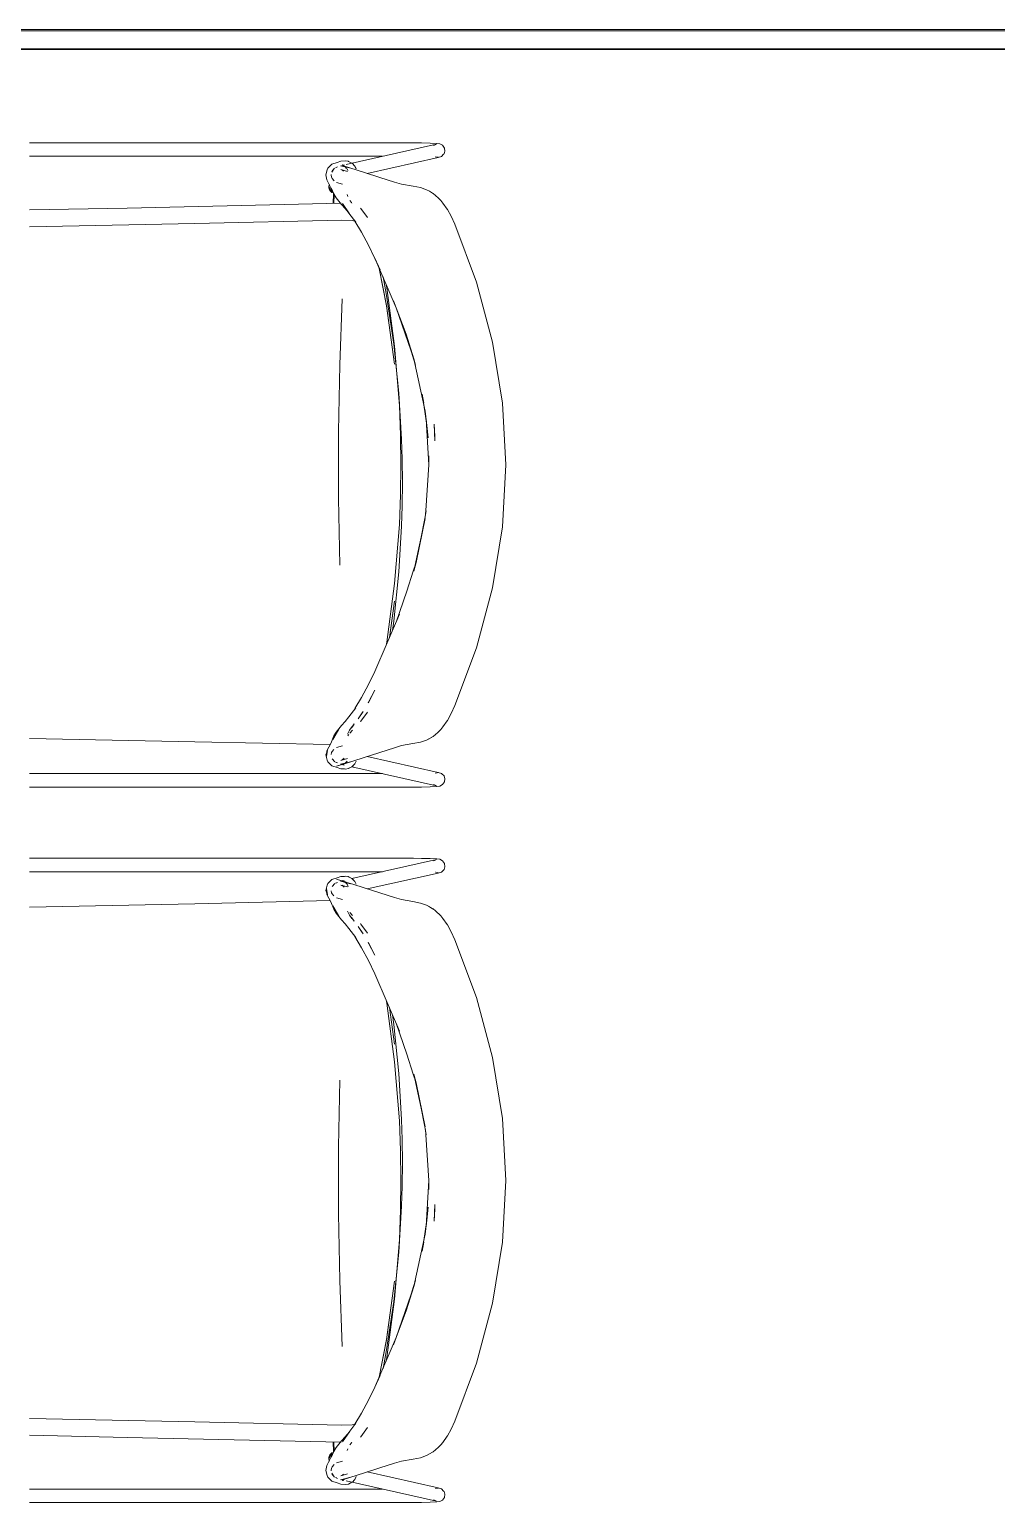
# Model space of a CAD drawing. Header units: millimetres. Extents: x 90978 to 295199, y -4084 to 97293.
# Drawn here: x 228000 to 228782, y 24186 to 25377 of the extents above; entities that cross this region are included whole.
import ezdxf

# ---------------------------------------------------------------- set-up
doc = ezdxf.new("R2010")
doc.units = ezdxf.units.MM
doc.header["$MEASUREMENT"] = 0
for name, color, linetype, lineweight in [('CSM-STL-XX-ZZ-M3-A-XXXX-00001_detached _19_04_21__rvt-1-Level 0$0$A-WALL', 7, 'CONTINUOUS', 9), ('CSM-STL-XX-ZZ-M3-A-XXXX-00001_detached _19_04_21__rvt-1-Level 0$0$I-WALL', 7, 'CONTINUOUS', 9), ('G-IMPT', 8, 'CONTINUOUS', 9), ('I-FURN', 8, 'CONTINUOUS', 9)]:
    doc.layers.add(name, color=color, linetype=linetype, lineweight=lineweight)

msp = doc.modelspace()

# ---------------------------------------------------------------- linework, layer by layer
at = {"layer": 'CSM-STL-XX-ZZ-M3-A-XXXX-00001_detached _19_04_21__rvt-1-Level 0$0$A-WALL'}
for p, q in [((230698.3, 25377.2), (223988.7, 25377.2)), ((230698.3, 25376.2), (223988.7, 25376.2))]:
    msp.add_line(p, q, dxfattribs=at)
at = {"layer": 'CSM-STL-XX-ZZ-M3-A-XXXX-00001_detached _19_04_21__rvt-1-Level 0$0$I-WALL', "lineweight": 30}
msp.add_line((223988.7, 25361.2), (230698.3, 25361.2), dxfattribs=at)
at = {"layer": 'G-IMPT'}
for p, q in [((227999.9, 25285.6), (228310.4, 25285.6)), ((228255.9, 25268.1), (228328.8, 25284.5)), ((228316.7, 25285.6), (228310.4, 25285.6)), ((228316.7, 25285.6), (228323.9, 25285.4)), ((228323.9, 25285.4), (228329.1, 25285.1)), ((228328.8, 25284.5), (228326.7, 25283.5)), ((228326.9, 25283.7), (228326.7, 25283.5)), ((228329.1, 25285.1), (228331.5, 25284.8)), ((228331.5, 25284.8), (228333.9, 25283.6)), ((228333.9, 25283.6), (228335.4, 25281.4)), ((228335.7, 25278.8), (228335.4, 25281.4)), ((227999.9, 25274.7), (228285.3, 25274.7)), ((228244.2, 25268.4), (228241.1, 25265.2)), ((228244.2, 25268.4), (228248.5, 25269.8)), ((228251.7, 25270.8), (228248.5, 25269.8)), ((228251.7, 25270.8), (228255.7, 25271)), ((228257.4, 25270.7), (228255.7, 25271)), ((228257.4, 25270.7), (228257.7, 25270.6)), ((228257.7, 25270.6), (228260.6, 25269.2)), ((228260.9, 25269), (228260.6, 25269.2)), ((228260.9, 25269), (228262.7, 25267.1)), ((228330.4, 25273.7), (228272.8, 25260.8)), ((228328.1, 25274.4), (228330.6, 25273.9)), ((228328.3, 25274.3), (228330.6, 25273.9)), ((228330.4, 25273.7), (228332.9, 25274.5)), ((228334.7, 25276.3), (228332.9, 25274.5)), ((228332.9, 25274.5), (228333.2, 25274.8)), ((228334.7, 25276.3), (228335, 25276.6)), ((228335.7, 25278.8), (228335, 25276.6)), ((228240.6, 25263.8), (228239.5, 25259.6)), ((228240.3, 25255.6), (228239.5, 25259.6)), ((228241.1, 25265.2), (228240.6, 25263.8)), ((228243.7, 25259.9), (228243.8, 25259.3)), ((228244.2, 25257.3), (228243.8, 25259.3)), ((228245.4, 25263.4), (228244.2, 25261.8)), ((228244.2, 25261.8), (228245, 25262.9)), ((228244.5, 25256.8), (228244.2, 25257.3)), ((228244.4, 25262.4), (228246.6, 25265)), ((228244.5, 25256.8), (228246.2, 25254.9)), ((228245.4, 25263.4), (228245, 25262.9)), ((228248.9, 25266.1), (228247.2, 25265.3)), ((228248.4, 25265.8), (228247.2, 25265.3)), ((228258.9, 25265.4), (228251.4, 25267.1)), ((228251.4, 25267.1), (228259.6, 25265.1)), ((228251.5, 25264), (228253.6, 25263)), ((228251.5, 25264), (228257, 25262.4)), ((228252.4, 25267.3), (228254.4, 25267.8)), ((228256, 25266.2), (228252.8, 25267.7)), ((228254.9, 25266.4), (228252.8, 25267.7)), ((228253.8, 25262.7), (228252.8, 25263.7)), ((228252.8, 25263.7), (228253.6, 25263)), ((228253.8, 25262.7), (228253.2, 25263.4)), ((228256, 25266.2), (228253.7, 25267)), ((228253.7, 25267), (228259.6, 25265.1)), ((228254.9, 25266.4), (228256.3, 25264.9)), ((228257.3, 25263.2), (228256.6, 25264.6)), ((228258.9, 25265.4), (228270.7, 25261.5)), ((228263.9, 25264.7), (228262.7, 25267.1)), ((228262.8, 25266.9), (228262.7, 25267.1)), ((228263.9, 25264.6), (228262.7, 25267.1)), ((228262.8, 25266.9), (228263.9, 25264.6)), ((228263.9, 25264.7), (228263.9, 25264.6)), ((228270.7, 25261.5), (228283.1, 25257.6)), ((228283.1, 25257.6), (228295.1, 25253.8)), ((228240.3, 25255.6), (228244.7, 25247.1)), ((228245.9, 25244.3), (228243.7, 25249.1)), ((228243.7, 25249.1), (228244.7, 25247.1)), ((228245.4, 25236.6), (228245.7, 25244.7)), ((228246.3, 25254.8), (228246.2, 25254.9)), ((228248.1, 25253.5), (228252.9, 25252.2)), ((228300.7, 25252.1), (228295.1, 25253.8)), ((228310, 25250.5), (228300.7, 25252.1)), ((228310, 25250.5), (228316, 25249.4)), ((228320.9, 25247.6), (228316, 25249.4)), ((228320.9, 25247.6), (228323.2, 25246.4)), ((228325.8, 25244.9), (228323.2, 25246.4)), ((228326.2, 25244.6), (228325.8, 25244.9)), ((228326.2, 25244.6), (228328.1, 25243.1)), ((227999.9, 25231.3), (228078.9, 25232.9)), ((228251.8, 25236.8), (228078.9, 25232.9)), ((228246.1, 25243.9), (228245.8, 25237.7)), ((228246.1, 25243.9), (228245.8, 25236.6)), ((228245.9, 25244.3), (228247.9, 25241.2)), ((228247.9, 25241.2), (228252.2, 25235.8)), ((228255.1, 25232.6), (228252.2, 25235.8)), ((228253, 25236.6), (228258.1, 25228.8)), ((228253, 25236.6), (228258.6, 25228.3)), ((228255.1, 25232.6), (228258.6, 25228.3)), ((228257.3, 25242.2), (228256.7, 25243.7)), ((228259, 25239), (228260.1, 25237.4)), ((228260.5, 25236.8), (228260.1, 25237.4)), ((228267.5, 25232.9), (228267.8, 25232.4)), ((228328.1, 25243.1), (228330.6, 25240.9)), ((228330.6, 25240.9), (228332.4, 25239)), ((228334.1, 25236.9), (228332.4, 25239)), ((228337.5, 25232.1), (228334.1, 25236.9)), ((228252.4, 25223.1), (228133.5, 25220.4)), ((228260.7, 25222.7), (228252.4, 25223.1)), ((228258.1, 25228.8), (228263.6, 25221.5)), ((228263.6, 25222), (228260.7, 25222.7)), ((228268.4, 25213.3), (228263, 25222.2)), ((228263.6, 25221.5), (228263, 25222.2)), ((228267.8, 25232.4), (228273.1, 25225.1)), ((228337.5, 25232.1), (228337.7, 25231.8)), ((228340.9, 25226.2), (228337.7, 25231.8)), ((228343.7, 25219.8), (228340.9, 25226.2)), ((227999.9, 25217.7), (228133.5, 25220.4)), ((228273.9, 25202.8), (228268.4, 25213.3)), ((228361.3, 25172.9), (228343.7, 25219.8)), ((228273.9, 25202.8), (228279.1, 25192.2)), ((228283.3, 25182.9), (228279.1, 25192.2)), ((228283.3, 25182.9), (228279.2, 25192.3)), ((228296.4, 25152.3), (228279.2, 25192.3)), ((228282.7, 25184.2), (228288.4, 25154)), ((228288.5, 25153.9), (228282.7, 25184.1)), ((228288.6, 25162.1), (228285.7, 25177.2)), ((228288.7, 25168.4), (228288.3, 25170.5)), ((228288.6, 25162.1), (228294.5, 25122.9)), ((228295.1, 25121.1), (228288.7, 25168.4)), ((228374.3, 25124.5), (228361.3, 25172.9)), ((228252.8, 25159.4), (228250.7, 25106.1)), ((228294.9, 25106.7), (228288.4, 25154)), ((228288.5, 25153.9), (228294.9, 25106.7)), ((228294.2, 25158), (228296.4, 25152.3)), ((228294.2, 25158), (228296.4, 25152.3)), ((228296.4, 25152.3), (228310.5, 25111.1)), ((228296.4, 25152.3), (228304.4, 25130.8)), ((228296.4, 25152.3), (228304.4, 25130.8)), ((228310.5, 25111.1), (228304.4, 25130.8)), ((228304.4, 25130.8), (228310.4, 25111.1)), ((228294.5, 25122.9), (228298.6, 25083.2)), ((228298.9, 25073.3), (228295.1, 25121.1)), ((228374.3, 25124.5), (228382.4, 25075.1)), ((228249.7, 25052.2), (228250.7, 25106.1)), ((228311.9, 25105.9), (228310.4, 25111.1)), ((228319.8, 25068.6), (228310.5, 25111.1)), ((228310.5, 25111.1), (228311.9, 25105.9)), ((228298.6, 25083.2), (228300.7, 25046.1)), ((228317.3, 25082.4), (228318.6, 25075.2)), ((228317.3, 25082.4), (228319.4, 25068.3)), ((228298.9, 25073.3), (228299.9, 25049.3)), ((228319.4, 25068.3), (228321.1, 25057.2)), ((228319.8, 25068.6), (228322.2, 25047)), ((228319.8, 25068.6), (228321.1, 25057.2)), ((228385, 25025.2), (228382.4, 25075.1)), ((228322.8, 25025.2), (228320.5, 25062.2)), ((228320.5, 25062.2), (228321.1, 25057.2)), ((228322.2, 25047), (228321.1, 25057.2)), ((228327.6, 25048.1), (228327, 25058.3)), ((228327, 25058.3), (228327.7, 25044.7)), ((228249.7, 25052.2), (228249.7, 24998.2)), ((228299.9, 25049.3), (228300.2, 25025.2)), ((228300.7, 25046.1), (228301.1, 25029.8)), ((228322.8, 25025.2), (228322.7, 25032.6)), ((228322.8, 25025.2), (228322.7, 25032.6)), ((228300.2, 25025.2), (228299.9, 25001.1)), ((228301.1, 25029.8), (228301.5, 25011)), ((228320.4, 24988.3), (228322.8, 25025.2)), ((228385, 25025.2), (228382.4, 24975.3)), ((228301.1, 24992.1), (228301.5, 25011)), ((228250.7, 24944.3), (228249.7, 24998.2)), ((228298.9, 24977.1), (228299.9, 25001.1)), ((228301.1, 24992.1), (228300.7, 24975.8)), ((228320.5, 24988.2), (228319.4, 24981.9)), ((228320.4, 24988.3), (228319.9, 24982.9)), ((228320.5, 24988.2), (228320.1, 24984.8)), ((228295.1, 24929.3), (228298.9, 24977.1)), ((228298.6, 24938.8), (228300.7, 24975.8)), ((228310.5, 24939.3), (228319.8, 24981.8)), ((228319.4, 24981.9), (228312.4, 24946.4)), ((228312.4, 24946.4), (228319.8, 24981.8)), ((228374.3, 24925.9), (228382.4, 24975.3)), ((228298.6, 24938.8), (228294.5, 24899)), ((228305, 24923.2), (228310.2, 24939.4)), ((228312.4, 24946.4), (228310.2, 24939.4)), ((228310.5, 24939.3), (228312.4, 24946.4)), ((228295.1, 24929.3), (228288.7, 24882)), ((228305, 24923.2), (228296.4, 24898.1)), ((228361.3, 24877.5), (228374.3, 24925.9)), ((228290.9, 24885.6), (228294.9, 24915.2)), ((228290.9, 24885.5), (228294.9, 24915.2)), ((228279.1, 24858.2), (228299, 24904.6)), ((228296.4, 24898.1), (228299, 24904.6)), ((228293.4, 24891.4), (228294.5, 24899)), ((228288.7, 24882), (228288.2, 24879.3)), ((228361.3, 24877.5), (228343.8, 24830.7)), ((228279.1, 24858.2), (228273.9, 24847.6)), ((228273.9, 24847.6), (228268.4, 24837.1)), ((228273.6, 24832.8), (228279.1, 24843.2)), ((228279.1, 24843.2), (228274.1, 24833.7)), ((228258.1, 24821.6), (228263.6, 24828.9)), ((228263, 24828.2), (228268.4, 24837.1)), ((228263, 24828.2), (228263.6, 24828.9)), ((228273.6, 24832.8), (228274.1, 24833.7)), ((228343.8, 24830.7), (228340.9, 24824.2)), ((228252.2, 24814.6), (228255.1, 24817.8)), ((228258.1, 24821.6), (228255.1, 24817.8)), ((228260.3, 24812.7), (228262.4, 24815.8)), ((228262, 24815.2), (228262.4, 24815.8)), ((228265.6, 24820), (228269.6, 24825.9)), ((228265.6, 24820), (228268.3, 24824)), ((228267.5, 24817.5), (228267.8, 24818)), ((228273.1, 24825.3), (228267.8, 24818)), ((228269.6, 24825.9), (228268.3, 24824)), ((228334.1, 24813.5), (228337.5, 24818.3)), ((228337.7, 24818.6), (228337.5, 24818.3)), ((228337.7, 24818.6), (228340.9, 24824.2)), ((228133.5, 24801.5), (227999.9, 24804.2)), ((228245.9, 24806.1), (228243.4, 24800)), ((228250, 24811.6), (228245.2, 24803.3)), ((228247.7, 24807.9), (228245.2, 24803.3)), ((228245.9, 24806.1), (228247.9, 24809.2)), ((228247.7, 24807.9), (228250, 24811.6)), ((228247.9, 24809.2), (228252.2, 24814.6)), ((228257.1, 24807.7), (228259, 24811.4)), ((228258.7, 24810.9), (228257.1, 24807.7)), ((228258, 24807.3), (228257.2, 24806.1)), ((228258.7, 24810.9), (228260.5, 24813.6)), ((228258.7, 24810.9), (228260.1, 24813)), ((228258.7, 24810.9), (228259, 24811.4)), ((228258.8, 24808.5), (228261, 24810.9)), ((228260.1, 24813), (228260.5, 24813.6)), ((228262, 24815.2), (228260.3, 24812.7)), ((228326.2, 24805.8), (228320.9, 24802.8)), ((228323.2, 24804), (228320.9, 24802.8)), ((228321.9, 24803.4), (228326.2, 24805.8)), ((228325.8, 24805.5), (228323.2, 24804)), ((228326.2, 24805.8), (228325.8, 24805.5)), ((228326.2, 24805.8), (228328.1, 24807.3)), ((228328.1, 24807.3), (228330, 24809)), ((228330.6, 24809.5), (228330, 24809)), ((228330.6, 24809.5), (228332.4, 24811.4)), ((228334.1, 24813.5), (228332.4, 24811.4)), ((228242.9, 24799.1), (228133.5, 24801.5)), ((228239.5, 24790.8), (228240.7, 24794.4)), ((228239.9, 24789.4), (228240.7, 24794.4)), ((228239.9, 24789.4), (228240.4, 24794)), ((228240.4, 24794), (228243.4, 24800)), ((228243.9, 24791.1), (228244, 24792.7)), ((228244.5, 24793.6), (228244, 24792.7)), ((228244.5, 24793.6), (228246, 24795.3)), ((228248.1, 24796.8), (228252.9, 24798.2)), ((228283.1, 24792.8), (228262, 24786)), ((228295.1, 24796.6), (228283.1, 24792.8)), ((228300.7, 24798.3), (228295.1, 24796.6)), ((228300.7, 24798.3), (228309.9, 24799.9)), ((228309.9, 24799.9), (228316, 24801)), ((228316, 24801), (228320.9, 24802.8)), ((228321.9, 24803.4), (228320.9, 24802.8)), ((228239.5, 24790.8), (228240.6, 24786.6)), ((228240.6, 24786.6), (228241.1, 24785.2)), ((228241.1, 24785.2), (228244.2, 24782)), ((228248.5, 24780.6), (228244.2, 24782)), ((228244.7, 24787.6), (228246.7, 24785.3)), ((228248.4, 24784.6), (228247.2, 24785)), ((228247.2, 24785), (228248.8, 24784.3)), ((228248.1, 24781.8), (228256, 24784.2)), ((228248.1, 24781.8), (228253.7, 24783.4)), ((228248.5, 24780.6), (228251.7, 24779.6)), ((228251.4, 24783.3), (228259.5, 24785.3)), ((228251.4, 24783.3), (228258.3, 24785)), ((228251.5, 24786.4), (228257, 24788)), ((228251.5, 24786.4), (228253.9, 24787.7)), ((228254.4, 24782.6), (228252.5, 24783.1)), ((228252.8, 24786.7), (228254.2, 24788.1)), ((228252.8, 24786.7), (228253.9, 24787.7)), ((228252.8, 24782.7), (228256, 24784.2)), ((228252.8, 24782.7), (228254.9, 24784)), ((228254.2, 24788.1), (228253.3, 24787.1)), ((228253.7, 24783.4), (228262, 24786)), ((228254.9, 24784), (228256.6, 24785.8)), ((228257.4, 24779.7), (228260.9, 24781.4)), ((228257.4, 24779.7), (228260.6, 24781.2)), ((228260.9, 24781.4), (228257.7, 24779.8)), ((228259.5, 24785.3), (228258.3, 24785)), ((228260.6, 24781.2), (228262.7, 24783.3)), ((228262.4, 24783), (228260.6, 24781.2)), ((228260.9, 24781.4), (228260.6, 24781.2)), ((228328.8, 24765.9), (228260.6, 24781.2)), ((228262.4, 24783), (228260.9, 24781.4)), ((228262.8, 24783.5), (228262.7, 24783.3)), ((228263.9, 24785.7), (228262.8, 24783.5)), ((228263.9, 24785.7), (228263.9, 24785.8)), ((228273, 24789.6), (228330.4, 24776.7)), ((228285.3, 24775.7), (227999.9, 24775.7)), ((228251.7, 24779.6), (228254.5, 24779.5)), ((228254.5, 24779.5), (228255.7, 24779.4)), ((228257.4, 24779.7), (228255.7, 24779.4)), ((228257.4, 24779.7), (228257.7, 24779.8)), ((228328.1, 24776), (228330.6, 24776.5)), ((228328.3, 24776.1), (228330.6, 24776.5)), ((228330.4, 24776.7), (228332.9, 24775.9)), ((228332.9, 24775.9), (228333.2, 24775.6)), ((228335, 24773.8), (228333.2, 24775.6)), ((228333.9, 24766.8), (228335.4, 24769)), ((228335, 24773.8), (228335.7, 24771.6)), ((228335.4, 24769), (228335.7, 24771.6)), ((227999.9, 24764.8), (228310.4, 24764.8)), ((228310.4, 24764.8), (228316.7, 24764.8)), ((228323.9, 24765), (228316.7, 24764.8)), ((228329.1, 24765.3), (228323.9, 24765)), ((228328.8, 24765.9), (228326.7, 24766.9)), ((228326.7, 24766.9), (228326.9, 24766.7)), ((228331.5, 24765.6), (228329.1, 24765.3)), ((228331.5, 24765.6), (228333.9, 24766.8)), ((227999.9, 24707.3), (228310.4, 24707.3)), ((228328.8, 24706.2), (228260.6, 24690.8)), ((228310.4, 24707.3), (228316.7, 24707.2)), ((228323.9, 24707.1), (228316.7, 24707.2)), ((228329.1, 24706.8), (228323.9, 24707.1)), ((228328.8, 24706.2), (228326.7, 24705.2)), ((228326.7, 24705.2), (228326.9, 24705.4)), ((228331.5, 24706.4), (228329.1, 24706.8)), ((228331.5, 24706.4), (228333.9, 24705.2)), ((228335, 24698.3), (228333.2, 24696.4)), ((228333.9, 24705.2), (228335.4, 24703.1)), ((228335, 24698.3), (228335.7, 24700.4)), ((228335.4, 24703.1), (228335.7, 24700.4)), ((228285.3, 24696.4), (227999.9, 24696.4)), ((228239.5, 24681.3), (228240.6, 24685.5)), ((228240.6, 24685.5), (228241.1, 24686.8)), ((228241.1, 24686.8), (228244.2, 24690.1)), ((228248.5, 24691.4), (228244.2, 24690.1)), ((228244.7, 24684.5), (228246.7, 24686.8)), ((228247.2, 24687), (228248.8, 24687.8)), ((228248.2, 24687.5), (228247.2, 24687)), ((228248.4, 24687.5), (228247.2, 24687)), ((228248.1, 24690.3), (228253.7, 24688.6)), ((228248.1, 24690.3), (228256, 24687.9)), ((228248.5, 24691.4), (228251.7, 24692.4)), ((228251.4, 24688.8), (228259.5, 24686.7)), ((228251.4, 24688.8), (228258.3, 24687.1)), ((228251.5, 24685.6), (228253.9, 24684.4)), ((228251.5, 24685.6), (228257, 24684.1)), ((228251.7, 24692.4), (228254.5, 24692.6)), ((228254.4, 24689.4), (228252.5, 24689)), ((228252.8, 24689.4), (228254.9, 24688.1)), ((228252.8, 24689.4), (228256, 24687.9)), ((228252.8, 24685.4), (228253.9, 24684.4)), ((228252.8, 24685.4), (228254.2, 24683.9)), ((228254.2, 24683.9), (228253.3, 24685)), ((228253.7, 24688.6), (228262, 24686.1)), ((228254.5, 24692.6), (228255.7, 24692.7)), ((228254.9, 24688.1), (228256.6, 24686.3)), ((228257.4, 24692.4), (228255.7, 24692.7)), ((228257.5, 24684.4), (228256.6, 24686.3)), ((228257.4, 24692.4), (228260.9, 24690.7)), ((228257.4, 24692.4), (228257.7, 24692.3)), ((228257.4, 24692.4), (228260.6, 24690.9)), ((228260.9, 24690.7), (228257.7, 24692.3)), ((228259.5, 24686.7), (228258.3, 24687.1)), ((228262.4, 24689.1), (228260.6, 24690.9)), ((228260.9, 24690.7), (228260.6, 24690.9)), ((228260.6, 24690.9), (228262.7, 24688.8)), ((228262.4, 24689.1), (228260.9, 24690.7)), ((228283.1, 24679.3), (228262, 24686.1)), ((228262.8, 24688.6), (228262.7, 24688.8)), ((228263.9, 24686.4), (228262.8, 24688.6)), ((228263.9, 24686.4), (228263.9, 24686.3)), ((228273, 24682.5), (228330.4, 24695.3)), ((228328.1, 24696.1), (228330.6, 24695.6)), ((228328.3, 24695.9), (228330.6, 24695.6)), ((228330.4, 24695.3), (228332.9, 24696.1)), ((228332.9, 24696.1), (228333.2, 24696.4)), ((228242.9, 24673), (228133.5, 24670.5)), ((228239.5, 24681.3), (228240.7, 24677.6)), ((228239.9, 24682.7), (228240.7, 24677.6)), ((228239.9, 24682.7), (228240.4, 24678)), ((228240.4, 24678), (228243.4, 24672)), ((228243.9, 24681), (228244, 24679.4)), ((228244.5, 24678.4), (228244, 24679.4)), ((228244.5, 24678.4), (228246, 24676.8)), ((228248.1, 24675.2), (228252.9, 24673.9)), ((228295.1, 24675.5), (228283.1, 24679.3)), ((228300.7, 24673.8), (228295.1, 24675.5)), ((228300.7, 24673.8), (228309.9, 24672.2)), ((228133.5, 24670.5), (227999.9, 24667.8)), ((228245.9, 24666), (228243.4, 24672)), ((228247.7, 24664.1), (228245.2, 24668.8)), ((228250, 24660.5), (228245.2, 24668.8)), ((228245.9, 24666), (228247.9, 24662.9)), ((228247.7, 24664.1), (228250, 24660.5)), ((228247.9, 24662.9), (228252.2, 24657.4)), ((228258.7, 24661.2), (228257.1, 24664.4)), ((228257.1, 24664.4), (228259, 24660.6)), ((228258.7, 24661.2), (228259, 24660.6)), ((228258.7, 24661.2), (228260.1, 24659)), ((228258.7, 24661.2), (228260.5, 24658.5)), ((228258.8, 24663.5), (228261, 24661.1)), ((228309.9, 24672.2), (228316, 24671.1)), ((228316, 24671.1), (228320.9, 24669.3)), ((228321.9, 24668.7), (228320.9, 24669.3)), ((228326.2, 24666.3), (228320.9, 24669.3)), ((228323.2, 24668.1), (228320.9, 24669.3)), ((228321.9, 24668.7), (228326.2, 24666.3)), ((228325.8, 24666.5), (228323.2, 24668.1)), ((228326.2, 24666.3), (228325.8, 24666.5)), ((228326.2, 24666.3), (228328.1, 24664.8)), ((228328.1, 24664.8), (228330, 24663)), ((228330.6, 24662.5), (228330, 24663)), ((228330.6, 24662.5), (228332.4, 24660.7)), ((228252.2, 24657.4), (228255.1, 24654.2)), ((228258.1, 24650.5), (228255.1, 24654.2)), ((228258.1, 24650.5), (228263.6, 24643.1)), ((228260.1, 24659), (228260.5, 24658.5)), ((228262, 24656.9), (228260.3, 24659.4)), ((228260.3, 24659.4), (228262.4, 24656.3)), ((228262, 24656.9), (228262.4, 24656.3)), ((228265.6, 24652.1), (228269.6, 24646.1)), ((228265.6, 24652.1), (228268.3, 24648.1)), ((228267.5, 24654.6), (228267.8, 24654.1)), ((228273.1, 24646.8), (228267.8, 24654.1)), ((228334.1, 24658.6), (228332.4, 24660.7)), ((228334.1, 24658.6), (228337.5, 24653.7)), ((228337.7, 24653.4), (228337.5, 24653.7)), ((228337.7, 24653.4), (228340.9, 24647.8)), ((228263, 24643.9), (228263.6, 24643.1)), ((228263, 24643.9), (228268.4, 24634.9)), ((228269.6, 24646.1), (228268.3, 24648.1)), ((228273.6, 24639.3), (228279.1, 24628.9)), ((228273.6, 24639.3), (228274.1, 24638.3)), ((228279.1, 24628.9), (228274.1, 24638.3)), ((228343.8, 24641.3), (228340.9, 24647.8)), ((228361.3, 24594.6), (228343.8, 24641.3)), ((228273.9, 24624.5), (228268.4, 24634.9)), ((228279.1, 24613.9), (228273.9, 24624.5)), ((228279.1, 24613.9), (228299, 24567.5)), ((228288.7, 24590.1), (228288.2, 24592.7)), ((228295.1, 24542.8), (228288.7, 24590.1)), ((228361.3, 24594.6), (228374.3, 24546.2)), ((228290.9, 24586.5), (228294.9, 24556.9)), ((228290.9, 24586.5), (228294.9, 24556.9)), ((228293.4, 24580.7), (228294.5, 24573)), ((228298.6, 24533.3), (228294.5, 24573)), ((228305, 24548.9), (228296.4, 24573.9)), ((228296.4, 24573.9), (228299, 24567.5)), ((228295.1, 24542.8), (228298.9, 24495)), ((228305, 24548.9), (228310.2, 24532.7)), ((228374.3, 24546.2), (228382.4, 24496.8)), ((228298.6, 24533.3), (228300.7, 24496.2)), ((228312.4, 24525.7), (228310.2, 24532.7)), ((228310.5, 24532.8), (228312.4, 24525.7)), ((228310.5, 24532.8), (228319.8, 24490.2)), ((228250.7, 24527.8), (228249.7, 24473.9)), ((228319.4, 24490.2), (228312.4, 24525.7)), ((228312.4, 24525.7), (228319.8, 24490.2)), ((228298.9, 24495), (228299.9, 24470.9)), ((228301.1, 24479.9), (228300.7, 24496.2)), ((228385, 24446.9), (228382.4, 24496.8)), ((228320.5, 24483.8), (228319.4, 24490.2)), ((228320.4, 24483.8), (228320, 24488)), ((228320.5, 24483.8), (228320.1, 24487.3)), ((228320.4, 24483.8), (228322.8, 24446.9)), ((228249.7, 24419.8), (228249.7, 24473.9)), ((228300.2, 24446.9), (228299.9, 24470.9)), ((228301.1, 24479.9), (228301.5, 24461.1)), ((228301.1, 24442.2), (228301.5, 24461.1)), ((228299.9, 24422.8), (228300.2, 24446.9)), ((228322.8, 24446.9), (228320.5, 24409.9)), ((228322.8, 24446.9), (228322.7, 24439.4)), ((228322.8, 24446.9), (228322.7, 24439.4)), ((228385, 24446.9), (228382.4, 24397)), ((228300.7, 24426), (228301.1, 24442.2)), ((228298.6, 24388.9), (228300.7, 24426)), ((228319.8, 24403.5), (228322.2, 24425.1)), ((228322.2, 24425.1), (228321.1, 24414.8)), ((228327, 24413.8), (228327.7, 24427.4)), ((228327.6, 24424), (228327, 24413.8)), ((228249.7, 24419.8), (228250.7, 24365.9)), ((228298.9, 24398.7), (228299.9, 24422.8)), ((228319.4, 24403.8), (228321.1, 24414.8)), ((228319.8, 24403.5), (228321.1, 24414.8)), ((228320.5, 24409.9), (228321.1, 24414.8)), ((228319.8, 24403.5), (228310.5, 24361)), ((228317.3, 24389.7), (228319.4, 24403.8)), ((228294.5, 24349.1), (228298.6, 24388.9)), ((228298.9, 24398.7), (228295.1, 24350.9)), ((228317.3, 24389.7), (228318.6, 24396.8)), ((228374.3, 24347.6), (228382.4, 24397)), ((228252.8, 24312.7), (228250.7, 24365.9)), ((228294.9, 24365.3), (228288.4, 24318)), ((228288.5, 24318.2), (228294.9, 24365.3)), ((228311.9, 24366.2), (228310.4, 24361)), ((228310.5, 24361), (228311.9, 24366.2)), ((228296.4, 24319.8), (228310.5, 24361)), ((228310.5, 24361), (228304.4, 24341.3)), ((228304.4, 24341.3), (228310.4, 24361)), ((228288.6, 24310), (228294.5, 24349.1)), ((228295.1, 24350.9), (228288.7, 24303.6)), ((228296.4, 24319.8), (228304.4, 24341.3)), ((228296.4, 24319.8), (228304.4, 24341.3)), ((228374.3, 24347.6), (228361.3, 24299.1)), ((228296.4, 24319.8), (228279.2, 24279.8)), ((228288.5, 24318.2), (228282.7, 24287.9)), ((228282.7, 24287.9), (228288.4, 24318)), ((228294.2, 24314), (228296.4, 24319.8)), ((228294.2, 24314), (228296.4, 24319.8)), ((228288.6, 24310), (228285.7, 24294.9)), ((228288.7, 24303.6), (228288.1, 24300.4)), ((228361.3, 24299.1), (228343.7, 24252.3)), ((228283.3, 24289.2), (228279.1, 24279.8)), ((228283.3, 24289.2), (228279.2, 24279.8)), ((228273.9, 24269.2), (228268.4, 24258.8)), ((228273.9, 24269.2), (228279.1, 24279.8)), ((228268.4, 24258.8), (228263, 24249.8)), ((227999.9, 24254.3), (228133.5, 24251.6)), ((228252.4, 24249), (228133.5, 24251.6)), ((228260.7, 24249.4), (228252.4, 24249)), ((228258.1, 24243.2), (228263.6, 24250.6)), ((228263.6, 24250.1), (228260.7, 24249.4)), ((228263.6, 24250.6), (228263, 24249.8)), ((228267.8, 24239.7), (228273.1, 24247)), ((228340.9, 24245.9), (228337.7, 24240.3)), ((228343.7, 24252.3), (228340.9, 24245.9)), ((227999.9, 24240.8), (228078.9, 24239.1)), ((228251.8, 24235.3), (228078.9, 24239.1)), ((228245.4, 24235.5), (228245.7, 24227.4)), ((228246.1, 24228.1), (228245.8, 24235.5)), ((228246.1, 24228.1), (228245.8, 24235.5)), ((228247.9, 24230.9), (228252.2, 24236.3)), ((228255.1, 24239.5), (228252.2, 24236.3)), ((228253, 24235.5), (228258.6, 24243.7)), ((228253, 24235.5), (228258.1, 24243.2)), ((228255.1, 24239.5), (228258.6, 24243.7)), ((228259, 24233.1), (228260.1, 24234.7)), ((228260.5, 24235.3), (228260.1, 24234.7)), ((228267.5, 24239.2), (228267.8, 24239.7)), ((228330.6, 24231.2), (228332.4, 24233)), ((228334.1, 24235.1), (228332.4, 24233)), ((228337.5, 24240), (228334.1, 24235.1)), ((228337.5, 24240), (228337.7, 24240.3)), ((228240.3, 24216.5), (228244.7, 24224.9)), ((228245.9, 24227.8), (228243.7, 24222.9)), ((228243.7, 24222.9), (228244.7, 24224.9)), ((228245.9, 24227.8), (228247.9, 24230.9)), ((228257.3, 24229.9), (228256.8, 24228.5)), ((228310, 24221.6), (228300.7, 24220)), ((228310, 24221.6), (228316, 24222.7)), ((228320.9, 24224.5), (228316, 24222.7)), ((228320.9, 24224.5), (228323.2, 24225.7)), ((228325.8, 24227.2), (228323.2, 24225.7)), ((228326.2, 24227.4), (228325.8, 24227.2)), ((228326.2, 24227.4), (228328.1, 24229)), ((228328.1, 24229), (228330.6, 24231.2)), ((228240.3, 24216.5), (228239.5, 24212.4)), ((228240.6, 24208.2), (228239.5, 24212.4)), ((228243.7, 24212.2), (228243.8, 24212.8)), ((228244.2, 24214.7), (228243.8, 24212.8)), ((228244.5, 24215.3), (228244.2, 24214.7)), ((228245.4, 24208.6), (228244.2, 24210.2)), ((228244.2, 24210.2), (228245, 24209.2)), ((228244.4, 24209.7), (228246.6, 24207)), ((228244.5, 24215.3), (228246.2, 24217.1)), ((228245.4, 24208.6), (228245, 24209.2)), ((228246.3, 24217.3), (228246.2, 24217.1)), ((228248.1, 24218.5), (228252.9, 24219.8)), ((228251.5, 24208.1), (228257, 24209.7)), ((228251.5, 24208.1), (228253.6, 24209.1)), ((228253.8, 24209.4), (228252.8, 24208.3)), ((228252.8, 24208.3), (228253.6, 24209.1)), ((228253.8, 24209.4), (228253.2, 24208.7)), ((228258.9, 24206.7), (228270.7, 24210.5)), ((228270.7, 24210.5), (228283.1, 24214.4)), ((228330.4, 24198.4), (228272.8, 24211.3)), ((228283.1, 24214.4), (228295.1, 24218.3)), ((228300.7, 24220), (228295.1, 24218.3)), ((227999.9, 24197.3), (228285.3, 24197.3)), ((228241.1, 24206.9), (228240.6, 24208.2)), ((228244.2, 24203.7), (228241.1, 24206.9)), ((228244.2, 24203.7), (228248.5, 24202.3)), ((228248.4, 24206.3), (228247.2, 24206.7)), ((228248.9, 24205.9), (228247.2, 24206.7)), ((228251.7, 24201.3), (228248.5, 24202.3)), ((228251.4, 24204.9), (228259.6, 24206.9)), ((228258.9, 24206.7), (228251.4, 24204.9)), ((228251.7, 24201.3), (228255.7, 24201.1)), ((228252.4, 24204.7), (228253.9, 24204.4)), ((228256, 24205.8), (228252.8, 24204.3)), ((228254.9, 24205.6), (228252.8, 24204.3)), ((228253.7, 24205.1), (228259.6, 24206.9)), ((228256, 24205.8), (228253.7, 24205.1)), ((228257.4, 24201.3), (228255.7, 24201.1)), ((228255.9, 24204), (228328.8, 24187.5)), ((228257.4, 24201.3), (228257.7, 24201.4)), ((228257.7, 24201.4), (228260.6, 24202.8)), ((228260.9, 24203), (228260.6, 24202.8)), ((228260.9, 24203), (228262.7, 24204.9)), ((228263.9, 24207.5), (228262.7, 24204.9)), ((228263.9, 24207.4), (228262.7, 24204.9)), ((228262.8, 24205.1), (228262.7, 24204.9)), ((228262.8, 24205.1), (228263.9, 24207.5)), ((228263.9, 24207.4), (228263.9, 24207.5)), ((228328.1, 24197.7), (228330.6, 24198.1)), ((228328.3, 24197.8), (228330.6, 24198.1)), ((228330.4, 24198.4), (228332.9, 24197.6)), ((228334.7, 24195.7), (228332.9, 24197.6)), ((228332.9, 24197.6), (228333.2, 24197.3)), ((227999.9, 24186.5), (228310.4, 24186.5)), ((228316.7, 24186.5), (228310.4, 24186.5)), ((228316.7, 24186.5), (228323.9, 24186.7)), ((228323.9, 24186.7), (228329.1, 24186.9)), ((228328.8, 24187.5), (228326.7, 24188.6)), ((228326.9, 24188.4), (228326.7, 24188.6)), ((228329.1, 24186.9), (228331.5, 24187.3)), ((228331.5, 24187.3), (228333.9, 24188.5)), ((228333.9, 24188.5), (228335.4, 24190.6)), ((228334.7, 24195.7), (228335, 24195.4)), ((228335.7, 24193.3), (228335, 24195.4)), ((228335.7, 24193.3), (228335.4, 24190.6))]:
    msp.add_line(p, q, dxfattribs=at)
at = {"layer": 'I-FURN'}
for p, q in [((228242.4, 25252), (228241.9, 25250.5)), ((228241.9, 25250.5), (228241.9, 25249.3)), ((228244.4, 25245.4), (228241.9, 25250.5)), ((228241.9, 25250.5), (228243.5, 25246.2)), ((228241.9, 25250.5), (228242.2, 25248.2)), ((228241.9, 25250.5), (228242.8, 25247.1)), ((228241.9, 25249.3), (228242.2, 25248.2)), ((228242.2, 25248.2), (228242.8, 25247.1)), ((228243.5, 25246.2), (228242.8, 25247.1)), ((228244.4, 25245.4), (228243.5, 25246.2)), ((228244.4, 25245.4), (228243.7, 25249.2)), ((228244.4, 25245.4), (228244.2, 25248)), ((228244.4, 25245.4), (228244.5, 25247.4)), ((228244.4, 25245.4), (228244.6, 25247.1)), ((228244.4, 25245.4), (228244.7, 25246.8)), ((228244.4, 25245.4), (228245.7, 25245.2)), ((228244.4, 24226.7), (228241.9, 24221.6)), ((228241.9, 24221.6), (228243.5, 24225.9)), ((228241.9, 24221.6), (228242.8, 24224.9)), ((228241.9, 24222.8), (228242.2, 24223.9)), ((228241.9, 24221.6), (228242.2, 24223.9)), ((228241.9, 24221.6), (228241.9, 24222.8)), ((228242.4, 24220), (228241.9, 24221.6)), ((228242.2, 24223.9), (228242.8, 24224.9)), ((228243.5, 24225.9), (228242.8, 24224.9)), ((228244.4, 24226.7), (228243.5, 24225.9)), ((228244.4, 24226.7), (228243.7, 24222.9)), ((228244.4, 24226.7), (228244.2, 24224.1)), ((228244.4, 24226.7), (228245.7, 24226.9)), ((228244.4, 24226.7), (228244.7, 24225.2)), ((228244.4, 24226.7), (228244.5, 24224.6)), ((228244.4, 24226.7), (228244.6, 24225))]:
    msp.add_line(p, q, dxfattribs=at)

doc.saveas('drawing.dxf')
